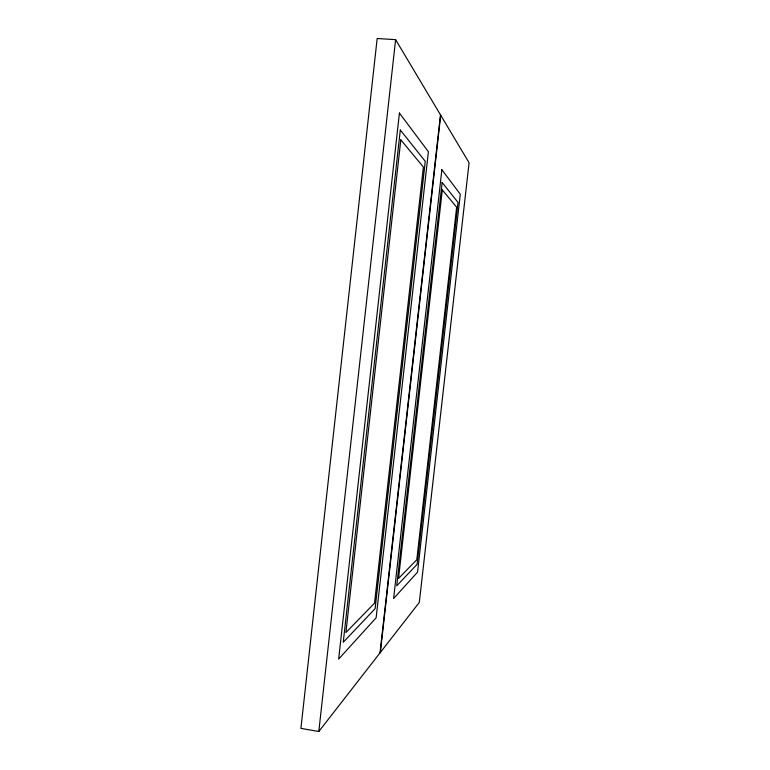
<?xml version="1.0" encoding="UTF-8"?>
<svg xmlns="http://www.w3.org/2000/svg" width="770" height="770" viewBox="0 0 770 770"><rect width="100%" height="100%" fill="white"/><g stroke="black" fill="none" stroke-linecap="round" stroke-linejoin="round"><path stroke-width="1.16" d="M318.809 731.5L395.607 39.655L377.165 38.5L300.916 728.381L318.809 731.5L419.313 602.429L469.084 162.778L395.607 39.655M380.034 652.883L440.478 114.836M380.351 652.469L440.709 115.231M399.418 113.055L338.646 659.091L376.135 617.781L428.399 151.738L399.418 113.055M400.304 130.024L343.247 642.276L375.125 608.637L425.261 161.325L400.304 130.024M400.814 139.822L345.913 632.545L374.518 603.151L423.385 167.071L400.814 139.822M441.874 169.708L393.614 598.521L417.542 572.149L460.277 194.281L441.874 169.708M442.144 182.49L396.733 585.826L417.09 564.343L458.006 202.385L442.144 182.49M442.298 189.901L398.542 578.453L416.82 559.675L456.649 207.226L442.298 189.901"/></g></svg>
